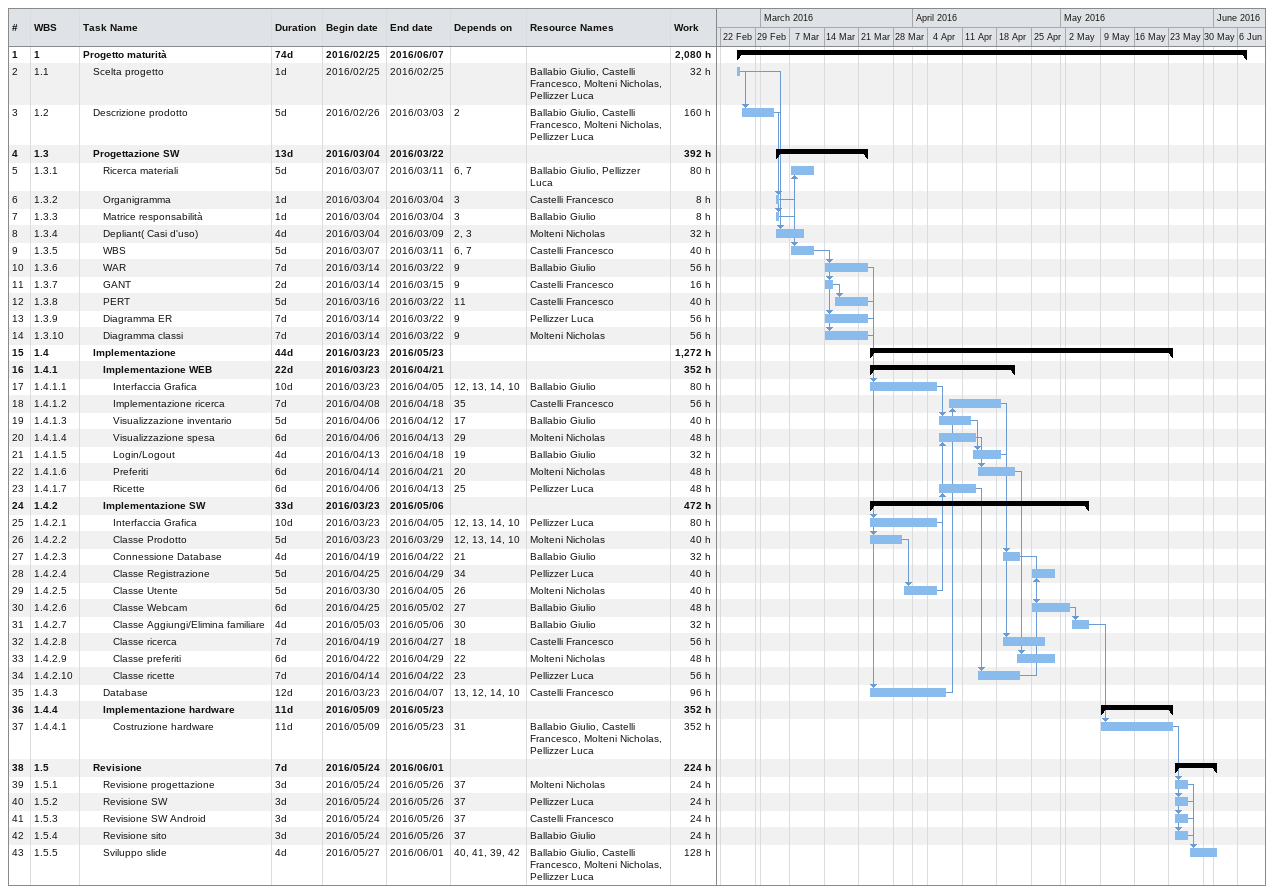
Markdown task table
| ID | WBS | Task | Duration | Start | Finish | Predecessors | Resources | Work (h) |
|---|---|---|---|---|---|---|---|---|
| 1 | 1 | **Progetto maturità** | 74d | 2016-02-25 | 2016-06-07 |  |  | 2080 |
| 2 | 1.1 | Scelta progetto | 1d | 2016-02-25 | 2016-02-25 |  | Ballabio Giulio, Castelli Francesco, Molteni Nicholas, Pellizzer Luca | 32 |
| 3 | 1.2 | Descrizione prodotto | 5d | 2016-02-26 | 2016-03-03 | 2 | Ballabio Giulio, Castelli Francesco, Molteni Nicholas, Pellizzer Luca | 160 |
| 4 | 1.3 | **Progettazione SW** | 13d | 2016-03-04 | 2016-03-22 |  |  | 392 |
| 5 | 1.3.1 | Ricerca materiali | 5d | 2016-03-07 | 2016-03-11 | 6, 7 | Ballabio Giulio, Pellizzer Luca | 80 |
| 6 | 1.3.2 | Organigramma | 1d | 2016-03-04 | 2016-03-04 | 3 | Castelli Francesco | 8 |
| 7 | 1.3.3 | Matrice responsabilità | 1d | 2016-03-04 | 2016-03-04 | 3 | Ballabio Giulio | 8 |
| 8 | 1.3.4 | Depliant( Casi d'uso) | 4d | 2016-03-04 | 2016-03-09 | 2, 3 | Molteni Nicholas | 32 |
| 9 | 1.3.5 | WBS | 5d | 2016-03-07 | 2016-03-11 | 6, 7 | Castelli Francesco | 40 |
| 10 | 1.3.6 | WAR | 7d | 2016-03-14 | 2016-03-22 | 9 | Ballabio Giulio | 56 |
| 11 | 1.3.7 | GANT | 2d | 2016-03-14 | 2016-03-15 | 9 | Castelli Francesco | 16 |
| 12 | 1.3.8 | PERT | 5d | 2016-03-16 | 2016-03-22 | 11 | Castelli Francesco | 40 |
| 13 | 1.3.9 | Diagramma ER | 7d | 2016-03-14 | 2016-03-22 | 9 | Pellizzer Luca | 56 |
| 14 | 1.3.10 | Diagramma classi | 7d | 2016-03-14 | 2016-03-22 | 9 | Molteni Nicholas | 56 |
| 15 | 1.4 | **Implementazione** | 44d | 2016-03-23 | 2016-05-23 |  |  | 1272 |
| 16 | 1.4.1 | **Implementazione WEB** | 22d | 2016-03-23 | 2016-04-21 |  |  | 352 |
| 17 | 1.4.1.1 | Interfaccia Grafica | 10d | 2016-03-23 | 2016-04-05 | 12, 13, 14, 10 | Ballabio Giulio | 80 |
| 18 | 1.4.1.2 | Implementazione ricerca | 7d | 2016-04-08 | 2016-04-18 | 35 | Castelli Francesco | 56 |
| 19 | 1.4.1.3 | Visualizzazione inventario | 5d | 2016-04-06 | 2016-04-12 | 17 | Ballabio Giulio | 40 |
| 20 | 1.4.1.4 | Visualizzazione spesa | 6d | 2016-04-06 | 2016-04-13 | 29 | Molteni Nicholas | 48 |
| 21 | 1.4.1.5 | Login/Logout | 4d | 2016-04-13 | 2016-04-18 | 19 | Ballabio Giulio | 32 |
| 22 | 1.4.1.6 | Preferiti | 6d | 2016-04-14 | 2016-04-21 | 20 | Molteni Nicholas | 48 |
| 23 | 1.4.1.7 | Ricette | 6d | 2016-04-06 | 2016-04-13 | 25 | Pellizzer Luca | 48 |
| 24 | 1.4.2 | **Implementazione SW** | 33d | 2016-03-23 | 2016-05-06 |  |  | 472 |
| 25 | 1.4.2.1 | Interfaccia Grafica | 10d | 2016-03-23 | 2016-04-05 | 12, 13, 14, 10 | Pellizzer Luca | 80 |
| 26 | 1.4.2.2 | Classe Prodotto | 5d | 2016-03-23 | 2016-03-29 | 12, 13, 14, 10 | Molteni Nicholas | 40 |
| 27 | 1.4.2.3 | Connessione Database | 4d | 2016-04-19 | 2016-04-22 | 21 | Ballabio Giulio | 32 |
| 28 | 1.4.2.4 | Classe Registrazione | 5d | 2016-04-25 | 2016-04-29 | 34 | Pellizzer Luca | 40 |
| 29 | 1.4.2.5 | Classe Utente | 5d | 2016-03-30 | 2016-04-05 | 26 | Molteni Nicholas | 40 |
| 30 | 1.4.2.6 | Classe Webcam | 6d | 2016-04-25 | 2016-05-02 | 27 | Ballabio Giulio | 48 |
| 31 | 1.4.2.7 | Classe Aggiungi/Elimina familiare | 4d | 2016-05-03 | 2016-05-06 | 30 | Ballabio Giulio | 32 |
| 32 | 1.4.2.8 | Classe ricerca | 7d | 2016-04-19 | 2016-04-27 | 18 | Castelli Francesco | 56 |
| 33 | 1.4.2.9 | Classe preferiti | 6d | 2016-04-22 | 2016-04-29 | 22 | Molteni Nicholas | 48 |
| 34 | 1.4.2.10 | Classe ricette | 7d | 2016-04-14 | 2016-04-22 | 23 | Pellizzer Luca | 56 |
| 35 | 1.4.3 | Database | 12d | 2016-03-23 | 2016-04-07 | 13, 12, 14, 10 | Castelli Francesco | 96 |
| 36 | 1.4.4 | **Implementazione hardware** | 11d | 2016-05-09 | 2016-05-23 |  |  | 352 |
| 37 | 1.4.4.1 | Costruzione hardware | 11d | 2016-05-09 | 2016-05-23 | 31 | Ballabio Giulio, Castelli Francesco, Molteni Nicholas, Pellizzer Luca | 352 |
| 38 | 1.5 | **Revisione** | 7d | 2016-05-24 | 2016-06-01 |  |  | 224 |
| 39 | 1.5.1 | Revisione progettazione | 3d | 2016-05-24 | 2016-05-26 | 37 | Molteni Nicholas | 24 |
| 40 | 1.5.2 | Revisione SW | 3d | 2016-05-24 | 2016-05-26 | 37 | Pellizzer Luca | 24 |
| 41 | 1.5.3 | Revisione SW Android | 3d | 2016-05-24 | 2016-05-26 | 37 | Castelli Francesco | 24 |
| 42 | 1.5.4 | Revisione sito | 3d | 2016-05-24 | 2016-05-26 | 37 | Ballabio Giulio | 24 |
| 43 | 1.5.5 | Sviluppo slide | 4d | 2016-05-27 | 2016-06-01 | 40, 41, 39, 42 | Ballabio Giulio, Castelli Francesco, Molteni Nicholas, Pellizzer Luca | 128 |
